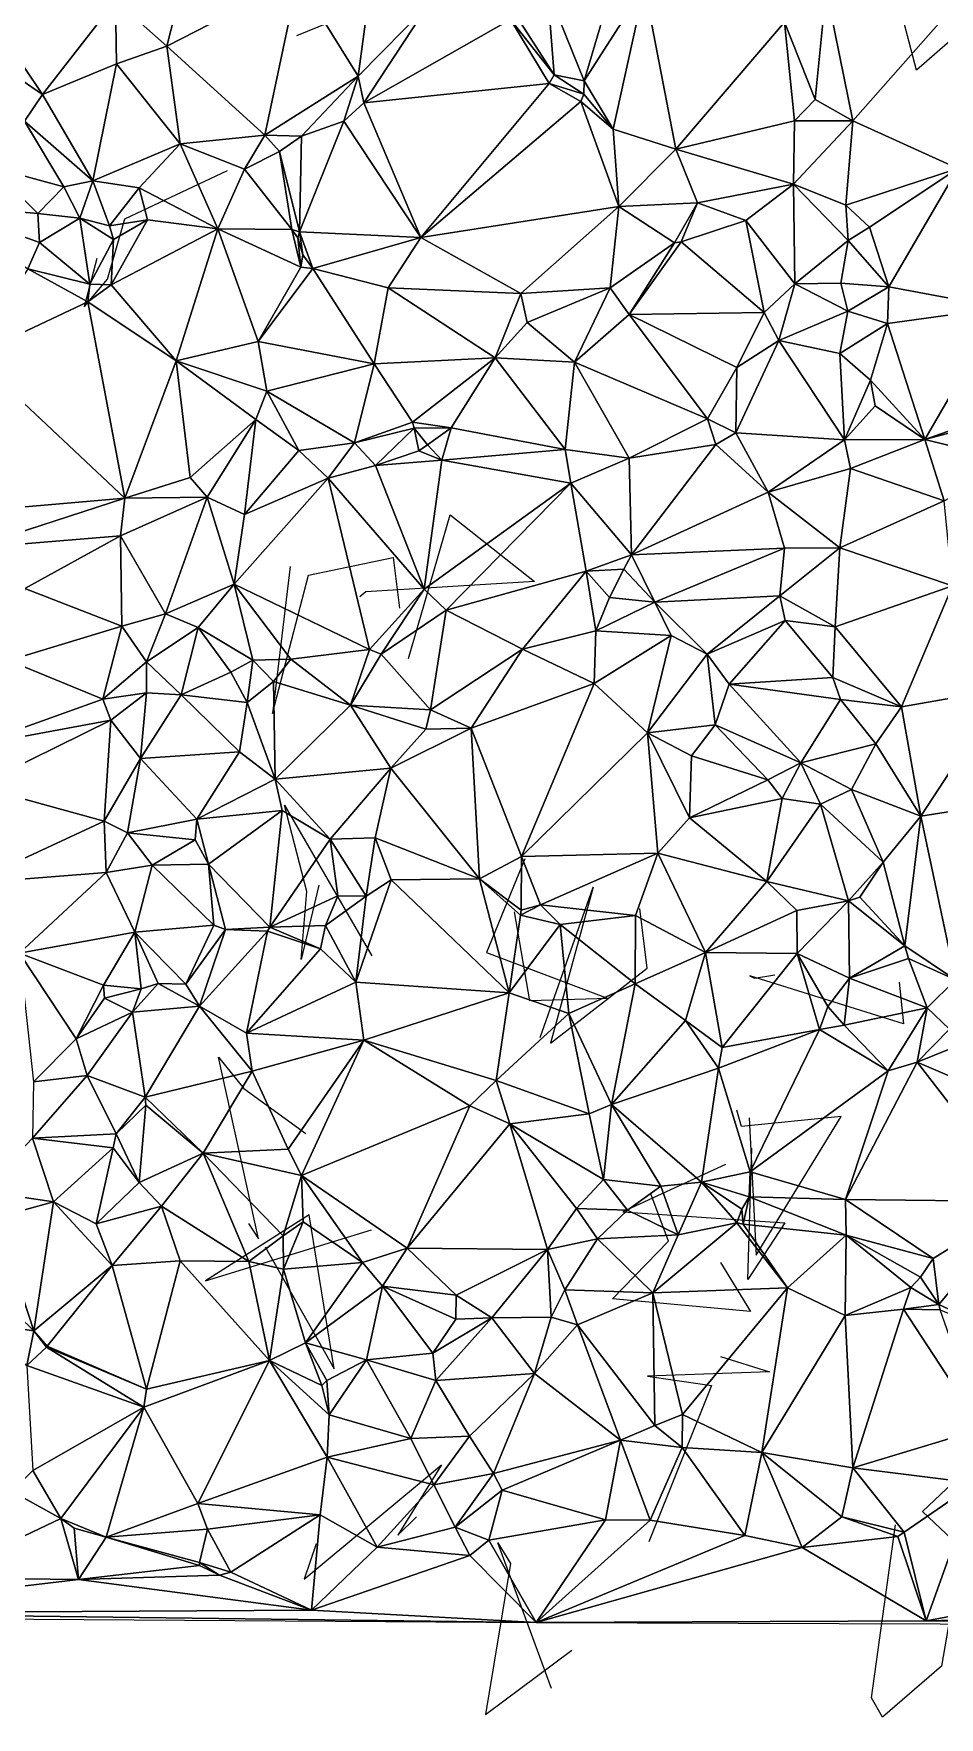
# Model space of a CAD drawing. Header units: metres. Extents: x -15.8 to 15.6, y -15.9 to 15.9.
# Drawn here: x -6.28 to 2.71, y -15.88 to 0.83 of the extents above; entities that cross this region are included whole.
import ezdxf

# ---------------------------------------------------------------- set-up
doc = ezdxf.new("R2010")
doc.units = ezdxf.units.M
doc.layers.add('CRACKS', color=1, linetype='Continuous')
doc.layers.add('STREET_MESH', color=7, linetype='Continuous')

msp = doc.modelspace()

# ---------------------------------------------------------------- linework, layer by layer
at = {"layer": 'CRACKS'}
for points in [[(-3.67, 0.809, 0.1), (-2.261, 1.386, 0.1), (-2.233, 2.431, 0.1), (-2.505, 1.677, 0.1), (-3.799, 1.774, 0.1)], [(3.839, 1.654, 0.1), (2.478, 0.466, 0.1), (2.048, 2.112, 0.1), (2.544, 1.199, 0.1), (2.951, 2.307, 0.1)], [(-5.657, -1.403, 0.1), (-5.783, -1.881, 0.1), (-5.551, -1.606, 0.1), (-5.378, -1.01, 0.1), (-4.361, -0.529, 0.1)], [(-2.564, -5.372, 0.1), (-2.151, -3.946, 0.1), (-1.311, -4.607, 0.1), (-2.988, -4.711, 0.1), (-3.047, -4.76, 0.1)], [(-3.738, -4.46, 0.1), (-3.912, -5.917, 0.1), (-3.555, -4.546, 0.1), (-2.714, -4.37, 0.1), (-2.651, -4.873, 0.1)], [(-3.454, -7.622, 0.1), (-3.629, -8.359, 0.1), (-3.573, -7.683, 0.1), (-3.794, -6.826, 0.1), (-2.928, -8.321, 0.1)], [(-1.409, -7.36, 0.1), (-1.788, -8.29, 0.1), (-0.582, -8.746, 0.1), (-1.36, -8.769, 0.1), (-1.512, -7.884, 0.1)], [(-1.257, -9.133, 0.1), (-0.729, -7.64, 0.1), (-1.152, -9.19, 0.1), (-0.193, -8.445, 0.1), (-0.268, -7.854, 0.1)], [(2.307, -8.582, 0.1), (2.35, -8.998, 0.1), (0.826, -8.521, 0.1), (0.871, -8.545, 0.1), (1.072, -8.51, 0.1)], [(-4.152, -10.977, 0.1), (-4.051, -11.129, 0.1), (-4.448, -9.328, 0.1), (-4.199, -9.64, 0.1), (-3.582, -10.084, 0.1)], [(0.818, -9.929, 0.1), (0.889, -11.291, 0.1), (1.731, -9.915, 0.1), (0.744, -10.014, 0.1), (0.696, -9.853, 0.1)], [(0.585, -10.393, 0.1), (-0.437, -10.863, 0.1), (1.171, -10.971, 0.1), (0.804, -11.535, 0.1), (0.845, -10.232, 0.1)], [(0.533, -11.364, 0.1), (0.831, -11.85, 0.1), (-0.539, -11.727, 0.1), (0.017, -11.152, 0.1), (-0.156, -10.684, 0.1)], [(-3.985, -11.209, 0.1), (-3.302, -12.421, 0.1), (-3.548, -10.892, 0.1), (-4.577, -11.547, 0.1), (-2.93, -11.042, 0.1)], [(0.533, -12.297, 0.1), (1.02, -12.451, 0.1), (-0.19, -12.493, 0.1), (0.446, -12.584, 0.1), (-0.179, -14.137, 0.1)], [(2.892, -14.171, 0.1), (2.538, -13.836, 0.1), (3.313, -13.104, 0.1), (3.524, -13.095, 0.1), (2.794, -13.304, 0.1)], [(-3.481, -14.157, 0.1), (-3.599, -14.508, 0.1), (-2.237, -13.373, 0.1), (-2.669, -14.07, 0.1), (-2.485, -13.888, 0.1)], [(2.93, -14.199, 0.1), (2.727, -15.372, 0.1), (2.142, -15.878, 0.1), (2.034, -15.684, 0.1), (2.27, -13.967, 0.1)], [(-1.144, -15.593, 0.1), (-1.676, -14.147, 0.1), (-1.549, -14.352, 0.1), (-1.798, -15.851, 0.1), (-0.942, -15.211, 0.1)]]:
    msp.add_polyline3d(points, dxfattribs=at)
at = {"layer": 'STREET_MESH'}
for points in [[(-4.962, 0.705), (-3.662, 1.373), (-4.832, 1.213)], [(-3.989, -0.177), (-3.662, 1.373), (-4.962, 0.705)], [(-3.062, 0.406), (-3.662, 1.373), (-3.989, -0.177)], [(-2.96, 1.172), (-3.662, 1.373), (-3.062, 0.406)], [(-0.493, 1.469), (-1.184, 1.264), (-0.82, 0.36)], [(-0.22, 1.296), (-0.493, 1.469), (-0.82, 0.36)], [(-4.962, 0.705), (-4.832, 1.213), (-5.47, 1.154)], [(-2.96, 1.172), (-3.062, 0.406), (-2.371, 1.107)], [(-1.117, 0.419), (-1.184, 1.264), (-1.482, 0.986)], [(-1.184, 1.264), (-1.117, 0.419), (-0.82, 0.36)], [(-0.53, -0.12), (-0.22, 1.296), (-0.82, 0.36)], [(-0.22, 1.296), (-0.53, -0.12), (0.09, -0.319)], [(1.17, 0.942), (-0.22, 1.296), (0.09, -0.319)], [(1.473, 0.177), (1.582, 1.269), (1.17, 0.942)], [(1.582, 1.269), (1.473, 0.177), (1.849, -0.037)], [(1.582, 1.269), (1.849, -0.037), (3.047, 1.325)], [(3.047, 1.325), (1.849, -0.037), (2.891, -0.508)], [(-6.814, 0.648), (-6.197, 0.224), (-6.745, 1.039)], [(-6.745, 1.039), (-6.197, 0.224), (-5.47, 1.154)], [(-6.197, 0.224), (-5.462, 0.53), (-5.47, 1.154)], [(-5.462, 0.53), (-4.962, 0.705), (-5.47, 1.154)], [(-3.062, 0.406), (-3.005, 0.143), (-2.371, 1.107)], [(-3.005, 0.143), (-1.549, 0.968), (-2.371, 1.107)], [(-1.168, 0.333), (-1.549, 0.968), (-3.005, 0.143)], [(-1.549, 0.968), (-1.117, 0.419), (-1.482, 0.986)], [(-1.117, 0.419), (-1.549, 0.968), (-1.168, 0.333)], [(1.27, -0.036), (1.17, 0.942), (0.09, -0.319)], [(1.473, 0.177), (1.17, 0.942), (1.27, -0.036)], [(-4.962, 0.705), (-5.462, 0.53), (-4.831, -0.265)], [(-3.989, -0.177), (-4.962, 0.705), (-4.831, -0.265)], [(-6.814, 0.648), (-6.373, -0.039), (-6.197, 0.224)], [(-5.696, -0.632), (-5.462, 0.53), (-6.197, 0.224)], [(-5.462, 0.53), (-5.696, -0.632), (-4.831, -0.265)], [(-3.624, -0.188), (-3.062, 0.406), (-3.989, -0.177)], [(-3.062, 0.406), (-3.624, -0.188), (-3.205, -0.038)], [(-3.005, 0.143), (-3.062, 0.406), (-3.205, -0.038)], [(-1.117, 0.419), (-1.168, 0.333), (-0.823, 0.228)], [(-1.117, 0.419), (-0.823, 0.228), (-0.82, 0.36)], [(-0.823, 0.228), (-0.53, -0.12), (-0.82, 0.36)], [(-6.373, -0.039), (-5.696, -0.632), (-6.197, 0.224)], [(-1.168, 0.333), (-3.005, 0.143), (-2.439, -1.193)], [(-0.852, 0.154), (-1.168, 0.333), (-2.439, -1.193)], [(-0.823, 0.228), (-1.168, 0.333), (-0.852, 0.154)], [(-0.823, 0.228), (-0.852, 0.154), (-0.53, -0.12)], [(1.849, -0.037), (1.473, 0.177), (1.27, -0.036)], [(-2.439, -1.193), (-3.005, 0.143), (-3.205, -0.038)], [(-0.475, -0.886), (-0.852, 0.154), (-2.439, -1.193)], [(-0.852, 0.154), (-0.475, -0.886), (-0.53, -0.12)], [(-5.984, -0.69), (-6.373, -0.039), (-6.703, -0.495)], [(-6.373, -0.039), (-5.984, -0.69), (-5.696, -0.632)], [(-3.644, -1.137), (-2.439, -1.193), (-3.205, -0.038)], [(-3.624, -0.188), (-3.644, -1.137), (-3.205, -0.038)], [(-0.53, -0.12), (-0.475, -0.886), (0.09, -0.319)], [(1.258, -0.665), (1.27, -0.036), (0.09, -0.319)], [(1.258, -0.665), (1.849, -0.037), (1.27, -0.036)], [(1.849, -0.037), (1.258, -0.665), (1.779, -0.874)], [(1.849, -0.037), (1.779, -0.874), (2.891, -0.508)], [(-5.696, -0.632), (-5.237, -0.702), (-4.831, -0.265)], [(-4.831, -0.265), (-5.237, -0.702), (-4.456, -1.108)], [(-4.191, -0.515), (-3.989, -0.177), (-4.831, -0.265)], [(-4.191, -0.515), (-4.831, -0.265), (-4.456, -1.108)], [(-3.844, -0.339), (-3.989, -0.177), (-4.191, -0.515)], [(-3.844, -0.339), (-3.624, -0.188), (-3.989, -0.177)], [(-3.624, -0.188), (-3.844, -0.339), (-3.644, -1.137)], [(-0.475, -0.886), (0.305, -0.849), (0.09, -0.319)], [(0.305, -0.849), (1.258, -0.665), (0.09, -0.319)], [(-6.242, -0.955), (-6.703, -0.495), (-7.274, -0.868)], [(-6.242, -0.955), (-5.984, -0.69), (-6.703, -0.495)], [(-3.72, -1.115), (-3.844, -0.339), (-4.191, -0.515)], [(-3.844, -0.339), (-3.72, -1.115), (-3.644, -1.137)], [(-5.984, -0.69), (-5.826, -1.002), (-5.696, -0.632)], [(-5.826, -1.002), (-5.53, -1.078), (-5.696, -0.632)], [(-5.53, -1.078), (-5.237, -0.702), (-5.696, -0.632)], [(-3.72, -1.115), (-4.191, -0.515), (-4.456, -1.108)], [(1.258, -0.665), (0.305, -0.849), (0.784, -1.026)], [(1.271, -1.653), (1.258, -0.665), (0.784, -1.026)], [(1.258, -0.665), (1.8, -1.224), (1.779, -0.874)], [(1.8, -1.224), (1.258, -0.665), (1.271, -1.653)], [(1.779, -0.874), (2.012, -1.093), (2.891, -0.508)], [(2.012, -1.093), (2.206, -1.682), (2.891, -0.508)], [(2.206, -1.682), (3.319, -1.892), (2.891, -0.508)], [(-5.984, -0.69), (-6.242, -0.955), (-5.826, -1.002)], [(-5.53, -1.078), (-5.154, -1.019), (-5.237, -0.702)], [(-5.237, -0.702), (-5.154, -1.019), (-4.456, -1.108)], [(-6.341, -1.504), (-6.225, -1.244), (-7.274, -0.868)], [(-6.225, -1.244), (-6.242, -0.955), (-7.274, -0.868)], [(-5.826, -1.002), (-6.242, -0.955), (-6.225, -1.244)], [(-5.826, -1.002), (-6.225, -1.244), (-5.726, -1.658)], [(-5.492, -1.215), (-5.826, -1.002), (-5.726, -1.658)], [(-5.492, -1.215), (-5.53, -1.078), (-5.826, -1.002)], [(-1.449, -1.749), (-0.475, -0.886), (-2.439, -1.193)], [(-0.56, -1.694), (-0.475, -0.886), (-1.449, -1.749)], [(-0.56, -1.694), (0.077, -1.246), (-0.475, -0.886)], [(-0.475, -0.886), (0.077, -1.246), (0.305, -0.849)], [(0.077, -1.246), (0.142, -1.236), (0.305, -0.849)], [(0.305, -0.849), (0.142, -1.236), (0.784, -1.026)], [(1.8, -1.224), (2.012, -1.093), (1.779, -0.874)], [(-5.154, -1.019), (-5.53, -1.078), (-5.492, -1.215)], [(-5.154, -1.019), (-5.515, -1.663), (-4.456, -1.108)], [(-5.154, -1.019), (-5.492, -1.215), (-5.515, -1.663)], [(-5.515, -1.663), (-4.869, -2.419), (-4.456, -1.108)], [(-4.869, -2.419), (-4.055, -2.225), (-4.456, -1.108)], [(-4.055, -2.225), (-3.631, -1.487), (-4.456, -1.108)], [(-3.631, -1.487), (-3.72, -1.115), (-4.456, -1.108)], [(-3.72, -1.115), (-3.662, -1.196), (-3.644, -1.137)], [(-3.631, -1.487), (-3.662, -1.196), (-3.72, -1.115)], [(-3.662, -1.196), (-3.613, -1.367), (-3.644, -1.137)], [(-3.644, -1.137), (-3.512, -1.503), (-2.439, -1.193)], [(-3.613, -1.367), (-3.512, -1.503), (-3.644, -1.137)], [(0.142, -1.236), (0.968, -1.937), (0.784, -1.026)], [(0.968, -1.937), (1.271, -1.653), (0.784, -1.026)], [(2.012, -1.093), (1.8, -1.224), (2.206, -1.682)], [(-6.225, -1.244), (-6.341, -1.504), (-5.726, -1.658)], [(-5.515, -1.663), (-5.492, -1.215), (-5.726, -1.658)], [(-3.662, -1.196), (-3.631, -1.487), (-3.613, -1.367)], [(-2.439, -1.193), (-3.512, -1.503), (-2.766, -1.693)], [(-1.449, -1.749), (-2.439, -1.193), (-2.766, -1.693)], [(0.077, -1.246), (-0.56, -1.694), (-0.372, -1.959)], [(0.968, -1.937), (0.142, -1.236), (-0.372, -1.959)], [(0.142, -1.236), (0.077, -1.246), (-0.372, -1.959)], [(1.8, -1.224), (1.271, -1.653), (1.727, -1.648)], [(2.206, -1.682), (1.8, -1.224), (1.727, -1.648)], [(-3.512, -1.503), (-3.631, -1.487), (-4.055, -2.225)], [(-2.903, -2.448), (-3.512, -1.503), (-4.055, -2.225)], [(-3.613, -1.367), (-3.631, -1.487), (-3.512, -1.503)], [(-3.512, -1.503), (-2.903, -2.448), (-2.766, -1.693)], [(-6.341, -1.504), (-6.883, -2.369), (-5.745, -1.833)], [(-5.726, -1.658), (-6.341, -1.504), (-5.745, -1.833)], [(-5.515, -1.663), (-5.726, -1.658), (-5.745, -1.833)], [(-4.869, -2.419), (-5.515, -1.663), (-5.745, -1.833)], [(1.114, -2.217), (1.271, -1.653), (0.968, -1.937)], [(1.114, -2.217), (1.797, -1.926), (1.271, -1.653)], [(1.271, -1.653), (1.797, -1.926), (1.727, -1.648)], [(1.797, -1.926), (2.206, -1.682), (1.727, -1.648)], [(-5.745, -1.833), (-6.883, -2.369), (-5.378, -3.779)], [(-4.869, -2.419), (-5.745, -1.833), (-5.378, -3.779)], [(-2.903, -2.448), (-1.704, -2.389), (-2.766, -1.693)], [(-1.704, -2.389), (-1.449, -1.749), (-2.766, -1.693)], [(-1.385, -2.036), (-1.449, -1.749), (-1.704, -2.389)], [(-1.385, -2.036), (-0.56, -1.694), (-1.449, -1.749)], [(-0.56, -1.694), (-1.385, -2.036), (-0.914, -2.43)], [(-0.56, -1.694), (-0.914, -2.43), (-0.372, -1.959)], [(1.797, -1.926), (2.19, -2.047), (2.206, -1.682)], [(2.19, -2.047), (3.319, -1.892), (2.206, -1.682)], [(-0.914, -2.43), (0.405, -2.993), (-0.372, -1.959)], [(0.695, -2.485), (0.968, -1.937), (-0.372, -1.959)], [(0.405, -2.993), (0.695, -2.485), (-0.372, -1.959)], [(0.695, -2.485), (1.114, -2.217), (0.968, -1.937)], [(1.72, -2.346), (1.797, -1.926), (1.114, -2.217)], [(1.797, -1.926), (1.72, -2.346), (2.19, -2.047)], [(3.319, -1.892), (2.19, -2.047), (2.562, -3.198)], [(3.693, -2.797), (3.319, -1.892), (2.562, -3.198)], [(-0.914, -2.43), (-1.385, -2.036), (-1.704, -2.389)], [(1.72, -2.346), (2.024, -2.61), (2.19, -2.047)], [(2.19, -2.047), (2.024, -2.61), (2.562, -3.198)], [(-3.969, -2.718), (-4.055, -2.225), (-4.869, -2.419)], [(-3.969, -2.718), (-2.903, -2.448), (-4.055, -2.225)], [(0.687, -3.132), (1.765, -3.202), (1.114, -2.217)], [(0.695, -2.485), (0.687, -3.132), (1.114, -2.217)], [(1.765, -3.202), (1.72, -2.346), (1.114, -2.217)], [(-6.883, -2.369), (-7.136, -3.933), (-5.378, -3.779)], [(-4.729, -3.577), (-4.869, -2.419), (-5.378, -3.779)], [(-4.729, -3.577), (-4.077, -3), (-4.869, -2.419)], [(-4.077, -3), (-3.969, -2.718), (-4.869, -2.419)], [(-2.903, -2.448), (-3.969, -2.718), (-3.099, -3.231)], [(-2.524, -3.026), (-2.903, -2.448), (-3.099, -3.231)], [(-2.903, -2.448), (-2.524, -3.026), (-1.704, -2.389)], [(-2.524, -3.026), (-2.139, -3.084), (-1.704, -2.389)], [(-2.139, -3.084), (-1.008, -3.299), (-1.704, -2.389)], [(-1.008, -3.299), (-0.914, -2.43), (-1.704, -2.389)], [(-1.008, -3.299), (-0.374, -3.385), (-0.914, -2.43)], [(-0.374, -3.385), (0.405, -2.993), (-0.914, -2.43)], [(0.695, -2.485), (0.405, -2.993), (0.687, -3.132)], [(2.024, -2.61), (1.72, -2.346), (1.765, -3.202)], [(2.068, -2.866), (2.024, -2.61), (1.765, -3.202)], [(2.024, -2.61), (2.068, -2.866), (2.562, -3.198)], [(-3.65, -3.307), (-3.969, -2.718), (-4.077, -3)], [(-3.969, -2.718), (-3.65, -3.307), (-3.099, -3.231)], [(3.693, -2.797), (2.562, -3.198), (3.648, -2.91)], [(-4.077, -3), (-4.729, -3.577), (-4.561, -3.77)], [(-4.192, -3.942), (-4.077, -3), (-4.561, -3.77)], [(-3.65, -3.307), (-4.077, -3), (-4.192, -3.942)], [(0.405, -2.993), (-0.374, -3.385), (0.487, -3.248)], [(0.687, -3.132), (0.405, -2.993), (0.487, -3.248)], [(2.068, -2.866), (1.765, -3.202), (2.562, -3.198)], [(2.562, -3.198), (3.477, -3.422), (3.648, -2.91)], [(-2.508, -3.087), (-2.524, -3.026), (-3.099, -3.231)], [(-2.89, -3.456), (-2.508, -3.087), (-3.099, -3.231)], [(-2.508, -3.087), (-2.89, -3.456), (-2.462, -3.311)], [(-2.508, -3.087), (-2.139, -3.084), (-2.524, -3.026)], [(-2.508, -3.087), (-2.376, -3.252), (-2.139, -3.084)], [(-2.376, -3.252), (-2.508, -3.087), (-2.462, -3.311)], [(-2.139, -3.084), (-2.376, -3.252), (-2.231, -3.403)], [(-1.008, -3.299), (-2.139, -3.084), (-2.231, -3.403)], [(1.006, -3.72), (0.687, -3.132), (0.487, -3.248)], [(0.687, -3.132), (1.006, -3.72), (1.765, -3.202)], [(-3.65, -3.307), (-4.192, -3.942), (-3.36, -3.581)], [(-3.65, -3.307), (-3.36, -3.581), (-3.099, -3.231)], [(-3.36, -3.581), (-2.89, -3.456), (-3.099, -3.231)], [(-2.462, -3.311), (-2.89, -3.456), (-2.231, -3.403)], [(-2.376, -3.252), (-2.462, -3.311), (-2.231, -3.403)], [(-0.953, -3.633), (-1.008, -3.299), (-2.231, -3.403)], [(-1.008, -3.299), (-0.953, -3.633), (-0.374, -3.385)], [(-0.374, -3.385), (-0.35, -4.342), (0.487, -3.248)], [(-0.35, -4.342), (1.006, -3.72), (0.487, -3.248)], [(1.006, -3.72), (1.824, -3.486), (1.765, -3.202)], [(1.765, -3.202), (1.824, -3.486), (2.562, -3.198)], [(1.824, -3.486), (2.753, -3.807), (2.562, -3.198)], [(2.753, -3.807), (3.477, -3.422), (2.562, -3.198)], [(-2.407, -4.682), (-2.89, -3.456), (-3.36, -3.581)], [(-2.89, -3.456), (-2.407, -4.682), (-2.231, -3.403)], [(-2.407, -4.682), (-0.953, -3.633), (-2.231, -3.403)], [(-0.953, -3.633), (-0.35, -4.342), (-0.374, -3.385)], [(1.824, -3.486), (1.006, -3.72), (1.719, -4.273)], [(2.753, -3.807), (1.824, -3.486), (1.719, -4.273)], [(-4.561, -3.77), (-4.729, -3.577), (-5.378, -3.779)], [(-2.949, -5.283), (-3.36, -3.581), (-4.292, -4.635)], [(-3.36, -3.581), (-4.192, -3.942), (-4.292, -4.635)], [(-2.407, -4.682), (-3.36, -3.581), (-2.949, -5.283)], [(-2.188, -4.891), (-0.953, -3.633), (-2.407, -4.682)], [(-0.799, -4.506), (-0.953, -3.633), (-2.188, -4.891)], [(-0.35, -4.342), (-0.953, -3.633), (-0.799, -4.506)], [(-7.136, -3.933), (-6.908, -4.277), (-5.378, -3.779)], [(-6.908, -4.277), (-5.423, -4.155), (-5.378, -3.779)], [(-5.423, -4.155), (-4.561, -3.77), (-5.378, -3.779)], [(-5.423, -4.155), (-4.974, -4.927), (-4.561, -3.77)], [(-4.561, -3.77), (-4.974, -4.927), (-4.292, -4.635)], [(-4.192, -3.942), (-4.561, -3.77), (-4.292, -4.635)], [(1.006, -3.72), (-0.35, -4.342), (1.17, -4.276)], [(1.006, -3.72), (1.17, -4.276), (1.719, -4.273)], [(2.837, -4.652), (2.753, -3.807), (1.719, -4.273)], [(-6.908, -4.277), (-6.372, -4.676), (-5.423, -4.155)], [(-6.372, -4.676), (-5.409, -5.05), (-5.423, -4.155)], [(-5.409, -5.05), (-4.974, -4.927), (-5.423, -4.155)], [(-0.427, -4.485), (-0.35, -4.342), (-0.799, -4.506)], [(-0.427, -4.485), (-0.117, -4.814), (-0.35, -4.342)], [(-0.35, -4.342), (-0.117, -4.814), (1.17, -4.276)], [(-0.117, -4.814), (1.123, -4.749), (1.17, -4.276)], [(1.17, -4.276), (1.123, -4.749), (1.719, -4.273)], [(1.123, -4.749), (1.671, -5.056), (1.719, -4.273)], [(1.671, -5.056), (2.837, -4.652), (1.719, -4.273)], [(-0.799, -4.506), (-2.188, -4.891), (-1.431, -5.28)], [(-0.705, -5.098), (-0.799, -4.506), (-1.431, -5.28)], [(-0.427, -4.485), (-0.799, -4.506), (-0.569, -4.767)], [(-0.799, -4.506), (-0.705, -5.098), (-0.569, -4.767)], [(-0.117, -4.814), (-0.427, -4.485), (-0.569, -4.767)], [(-6.531, -5.391), (-5.409, -5.05), (-6.372, -4.676)], [(-4.974, -4.927), (-4.651, -5.063), (-4.292, -4.635)], [(-4.292, -4.635), (-4.651, -5.063), (-4.108, -5.387)], [(-3.731, -5.378), (-4.292, -4.635), (-4.108, -5.387)], [(-3.731, -5.378), (-2.949, -5.283), (-4.292, -4.635)], [(2.837, -4.652), (1.671, -5.056), (2.329, -5.851)], [(3.351, -5.672), (2.837, -4.652), (2.329, -5.851)], [(-2.833, -5.327), (-2.407, -4.682), (-2.949, -5.283)], [(-2.188, -4.891), (-2.407, -4.682), (-2.833, -5.327)], [(-0.705, -5.098), (-0.117, -4.814), (-0.569, -4.767)], [(-0.117, -4.814), (-0.705, -5.098), (0.045, -5.144)], [(1.123, -4.749), (-0.117, -4.814), (0.403, -5.329)], [(0.403, -5.329), (-0.117, -4.814), (0.045, -5.144)], [(1.123, -4.749), (0.403, -5.329), (1.175, -4.996)], [(1.671, -5.056), (1.123, -4.749), (1.175, -4.996)], [(-4.974, -4.927), (-5.409, -5.05), (-5.162, -5.405)], [(-4.651, -5.063), (-4.974, -4.927), (-5.162, -5.405)], [(-2.188, -4.891), (-2.833, -5.327), (-2.346, -5.88)], [(-2.188, -4.891), (-2.346, -5.88), (-1.431, -5.28)], [(0.403, -5.329), (0.62, -5.627), (1.175, -4.996)], [(0.62, -5.627), (1.65, -5.559), (1.175, -4.996)], [(1.65, -5.559), (1.671, -5.056), (1.175, -4.996)], [(-6.531, -5.391), (-5.596, -5.774), (-5.409, -5.05)], [(-5.409, -5.05), (-5.596, -5.774), (-5.162, -5.405)], [(-4.82, -5.731), (-4.651, -5.063), (-5.162, -5.405)], [(-4.651, -5.063), (-4.82, -5.731), (-4.327, -5.508)], [(-4.651, -5.063), (-4.327, -5.508), (-4.108, -5.387)], [(-0.719, -5.62), (-0.705, -5.098), (-1.431, -5.28)], [(0.045, -5.144), (-0.705, -5.098), (-0.719, -5.62)], [(-0.192, -6.109), (0.045, -5.144), (-0.719, -5.62)], [(-0.192, -6.109), (0.403, -5.329), (0.045, -5.144)], [(1.671, -5.056), (1.65, -5.559), (2.329, -5.851)], [(-3.731, -5.378), (-3.137, -5.836), (-2.949, -5.283)], [(-3.137, -5.836), (-2.833, -5.327), (-2.949, -5.283)], [(-2.833, -5.327), (-3.137, -5.836), (-2.346, -5.88)], [(-2.346, -5.88), (-1.942, -6.064), (-1.431, -5.28)], [(-1.942, -6.064), (-0.719, -5.62), (-1.431, -5.28)], [(0.403, -5.329), (-0.192, -6.109), (0.481, -6.031)], [(0.62, -5.627), (0.403, -5.329), (0.481, -6.031)], [(-6.89, -6.239), (-5.596, -5.774), (-6.531, -5.391)], [(-5.596, -5.774), (-5.162, -5.711), (-5.162, -5.405)], [(-5.162, -5.711), (-4.82, -5.731), (-5.162, -5.405)], [(-4.82, -5.731), (-4.165, -5.808), (-4.327, -5.508)], [(-4.327, -5.508), (-4.165, -5.808), (-4.108, -5.387)], [(-4.165, -5.808), (-3.904, -5.601), (-4.108, -5.387)], [(-3.904, -5.601), (-3.731, -5.378), (-4.108, -5.387)], [(-3.904, -5.601), (-3.137, -5.836), (-3.731, -5.378)], [(-4.165, -5.808), (-3.886, -6.569), (-3.904, -5.601)], [(-3.886, -6.569), (-3.137, -5.836), (-3.904, -5.601)], [(-1.942, -6.064), (-1.44, -7.337), (-0.719, -5.62)], [(-1.44, -7.337), (-0.192, -6.109), (-0.719, -5.62)], [(1.33, -6.407), (0.62, -5.627), (0.481, -6.031)], [(1.65, -5.559), (0.62, -5.627), (1.724, -5.778)], [(1.724, -5.778), (0.62, -5.627), (1.33, -6.407)], [(1.65, -5.559), (1.724, -5.778), (2.329, -5.851)], [(2.522, -6.936), (3.351, -5.672), (2.329, -5.851)], [(3.351, -5.672), (2.522, -6.936), (3.568, -6.77)], [(-5.596, -5.774), (-6.89, -6.239), (-5.516, -5.982)], [(-5.162, -5.711), (-5.596, -5.774), (-5.516, -5.982)], [(-5.224, -6.365), (-5.162, -5.711), (-5.516, -5.982)], [(-4.82, -5.731), (-5.162, -5.711), (-5.224, -6.365)], [(-4.82, -5.731), (-5.224, -6.365), (-4.239, -6.299)], [(-4.165, -5.808), (-4.82, -5.731), (-4.239, -6.299)], [(-3.886, -6.569), (-4.165, -5.808), (-4.239, -6.299)], [(-3.137, -5.836), (-3.886, -6.569), (-2.738, -6.46)], [(-3.137, -5.836), (-2.738, -6.46), (-2.39, -6.074)], [(-2.346, -5.88), (-3.137, -5.836), (-2.39, -6.074)], [(2.077, -6.219), (1.724, -5.778), (1.33, -6.407)], [(1.724, -5.778), (2.077, -6.219), (2.329, -5.851)], [(-6.89, -6.239), (-6.848, -6.638), (-5.516, -5.982)], [(-5.516, -5.982), (-6.848, -6.638), (-5.585, -6.986)], [(-5.224, -6.365), (-5.516, -5.982), (-5.585, -6.986)], [(-1.942, -6.064), (-2.346, -5.88), (-2.39, -6.074)], [(2.077, -6.219), (2.522, -6.936), (2.329, -5.851)], [(-2.738, -6.46), (-1.942, -6.064), (-2.39, -6.074)], [(-1.857, -7.559), (-1.942, -6.064), (-2.738, -6.46)], [(-1.857, -7.559), (-1.44, -7.337), (-1.942, -6.064)], [(-1.44, -7.337), (-0.089, -7.303), (-0.192, -6.109)], [(-0.192, -6.109), (0.246, -6.339), (0.481, -6.031)], [(0.225, -6.952), (0.246, -6.339), (-0.192, -6.109)], [(-0.089, -7.303), (0.225, -6.952), (-0.192, -6.109)], [(0.246, -6.339), (1.005, -6.577), (0.481, -6.031)], [(1.005, -6.577), (1.33, -6.407), (0.481, -6.031)], [(-5.224, -6.365), (-4.663, -6.967), (-4.239, -6.299)], [(-4.663, -6.967), (-3.886, -6.569), (-4.239, -6.299)], [(0.246, -6.339), (0.225, -6.952), (1.005, -6.577)], [(1.835, -6.671), (2.077, -6.219), (1.33, -6.407)], [(2.077, -6.219), (1.835, -6.671), (2.522, -6.936)], [(-5.352, -7.101), (-5.224, -6.365), (-5.585, -6.986)], [(-4.663, -6.967), (-5.224, -6.365), (-5.352, -7.101)], [(-2.738, -6.46), (-3.886, -6.569), (-3.342, -7.166)], [(-2.893, -7.151), (-2.738, -6.46), (-3.342, -7.166)], [(-1.857, -7.559), (-2.738, -6.46), (-2.893, -7.151)], [(1.005, -6.577), (1.146, -6.76), (1.33, -6.407)], [(1.146, -6.76), (1.527, -6.818), (1.33, -6.407)], [(1.527, -6.818), (1.835, -6.671), (1.33, -6.407)], [(-5.585, -6.986), (-6.848, -6.638), (-6.911, -7.6)], [(-3.886, -6.569), (-4.663, -6.967), (-3.816, -6.879)], [(-3.886, -6.569), (-3.816, -6.879), (-3.342, -7.166)], [(0.225, -6.952), (1.146, -6.76), (1.005, -6.577)], [(2.15, -7.392), (1.835, -6.671), (1.527, -6.818)], [(1.835, -6.671), (2.15, -7.392), (2.522, -6.936)], [(0.225, -6.952), (0.993, -7.585), (1.146, -6.76)], [(1.146, -6.76), (0.993, -7.585), (1.527, -6.818)], [(0.993, -7.585), (1.803, -7.777), (1.527, -6.818)], [(1.803, -7.777), (2.15, -7.392), (1.527, -6.818)], [(3.568, -6.77), (2.522, -6.936), (2.865, -8.56)], [(-5.564, -7.496), (-5.585, -6.986), (-6.911, -7.6)], [(-5.564, -7.496), (-5.352, -7.101), (-5.585, -6.986)], [(-4.681, -7.172), (-4.663, -6.967), (-5.352, -7.101)], [(-4.663, -6.967), (-4.681, -7.172), (-4.549, -7.412)], [(-3.816, -6.879), (-4.663, -6.967), (-4.549, -7.412)], [(-3.939, -8.037), (-3.816, -6.879), (-4.549, -7.412)], [(-3.816, -6.879), (-3.939, -8.037), (-3.342, -7.166)], [(0.993, -7.585), (0.225, -6.952), (-0.089, -7.303)], [(2.522, -6.936), (2.15, -7.392), (2.364, -8.222)], [(2.522, -6.936), (2.364, -8.222), (2.865, -8.56)], [(-5.352, -7.101), (-5.564, -7.496), (-5.106, -7.421)], [(-4.681, -7.172), (-5.352, -7.101), (-5.106, -7.421)], [(-4.549, -7.412), (-4.681, -7.172), (-5.106, -7.421)], [(-3.939, -8.037), (-3.264, -7.726), (-3.342, -7.166)], [(-2.983, -7.729), (-2.893, -7.151), (-3.342, -7.166)], [(-3.264, -7.726), (-2.983, -7.729), (-3.342, -7.166)], [(-2.983, -7.729), (-2.735, -7.567), (-2.893, -7.151)], [(-2.735, -7.567), (-1.857, -7.559), (-2.893, -7.151)], [(-1.857, -7.559), (-1.446, -7.869), (-1.44, -7.337)], [(-1.446, -7.869), (-1.254, -7.816), (-1.44, -7.337)], [(-1.254, -7.816), (-0.089, -7.303), (-1.44, -7.337)], [(-0.089, -7.303), (-1.254, -7.816), (-0.309, -7.922)], [(0.384, -8.29), (-0.089, -7.303), (-0.309, -7.922)], [(0.993, -7.585), (-0.089, -7.303), (0.384, -8.29)], [(-6.424, -8.295), (-5.564, -7.496), (-6.911, -7.6)], [(-5.564, -7.496), (-6.424, -8.295), (-5.281, -8.088)], [(-5.564, -7.496), (-5.281, -8.088), (-5.106, -7.421)], [(-5.281, -8.088), (-4.495, -8.019), (-5.106, -7.421)], [(-4.495, -8.019), (-4.549, -7.412), (-5.106, -7.421)], [(-4.549, -7.412), (-4.495, -8.019), (-4.38, -8.061)], [(-3.939, -8.037), (-4.549, -7.412), (-4.38, -8.061)], [(2.15, -7.392), (1.803, -7.777), (1.918, -7.741)], [(2.364, -8.222), (2.15, -7.392), (1.918, -7.741)], [(-2.735, -7.567), (-3.086, -8.584), (-1.563, -8.69)], [(-2.735, -7.567), (-2.983, -7.729), (-3.086, -8.584)], [(-1.857, -7.559), (-2.735, -7.567), (-1.563, -8.69)], [(-1.45, -7.917), (-1.857, -7.559), (-1.563, -8.69)], [(-1.45, -7.917), (-1.446, -7.869), (-1.857, -7.559)], [(1.293, -7.872), (0.993, -7.585), (0.384, -8.29)], [(1.293, -7.872), (1.803, -7.777), (0.993, -7.585)], [(-3.388, -8.022), (-3.264, -7.726), (-3.939, -8.037)], [(-2.983, -7.729), (-3.264, -7.726), (-3.388, -8.022)], [(-3.086, -8.584), (-2.983, -7.729), (-3.388, -8.022)], [(-1.254, -7.816), (-1.45, -7.917), (-1.056, -8.011)], [(-1.254, -7.816), (-1.446, -7.869), (-1.45, -7.917)], [(-1.254, -7.816), (-1.056, -8.011), (-0.309, -7.922)], [(1.803, -7.777), (1.293, -7.872), (1.296, -8.3)], [(1.803, -7.777), (1.296, -8.3), (1.814, -8.544)], [(1.803, -7.777), (2.364, -8.222), (1.918, -7.741)], [(1.803, -7.777), (1.814, -8.544), (2.364, -8.222)], [(-5.281, -8.088), (-4.772, -8.604), (-4.495, -8.019)], [(-4.495, -8.019), (-4.772, -8.604), (-4.38, -8.061)], [(-1.056, -8.011), (-1.45, -7.917), (-1.563, -8.69)], [(-0.971, -8.894), (-1.056, -8.011), (-1.563, -8.69)], [(-1.056, -8.011), (-0.314, -8.601), (-0.309, -7.922)], [(-1.056, -8.011), (-0.971, -8.894), (-0.314, -8.601)], [(-0.314, -8.601), (0.384, -8.29), (-0.309, -7.922)], [(1.296, -8.3), (1.293, -7.872), (0.384, -8.29)], [(-6.424, -8.295), (-5.59, -8.614), (-5.281, -8.088)], [(-5.59, -8.614), (-5.215, -8.65), (-5.281, -8.088)], [(-5.047, -8.596), (-4.772, -8.604), (-5.281, -8.088)], [(-5.215, -8.65), (-5.047, -8.596), (-5.281, -8.088)], [(-4.772, -8.604), (-4.639, -8.82), (-4.38, -8.061)], [(-4.639, -8.82), (-3.961, -8.078), (-4.38, -8.061)], [(-3.961, -8.078), (-4.639, -8.82), (-4.171, -9.091)], [(-3.961, -8.078), (-3.939, -8.037), (-4.38, -8.061)], [(-3.438, -8.252), (-3.961, -8.078), (-4.171, -9.091)], [(-3.939, -8.037), (-3.961, -8.078), (-3.438, -8.252)], [(-3.388, -8.022), (-3.939, -8.037), (-3.438, -8.252)], [(-3.086, -8.584), (-3.388, -8.022), (-3.438, -8.252)], [(-5.863, -9.146), (-5.59, -8.614), (-6.424, -8.295)], [(-6.284, -9.571), (-5.863, -9.146), (-6.424, -8.295)], [(-3.086, -8.584), (-3.438, -8.252), (-4.171, -9.091)], [(0.186, -8.965), (0.384, -8.29), (-0.314, -8.601)], [(0.55, -9.232), (0.384, -8.29), (0.186, -8.965)], [(0.55, -9.232), (1.296, -8.3), (0.384, -8.29)], [(1.296, -8.3), (0.55, -9.232), (1.517, -9.053)], [(1.814, -8.544), (1.296, -8.3), (1.6, -8.824)], [(1.296, -8.3), (1.517, -9.053), (1.6, -8.824)], [(1.814, -8.544), (2.4, -8.349), (2.364, -8.222)], [(1.814, -8.544), (2.585, -8.839), (2.4, -8.349)], [(2.364, -8.222), (2.4, -8.349), (2.865, -8.56)], [(2.4, -8.349), (2.585, -8.839), (2.865, -8.56)], [(-5.581, -8.743), (-5.59, -8.614), (-5.863, -9.146)], [(-5.59, -8.614), (-5.581, -8.743), (-5.215, -8.65)], [(-5.215, -8.65), (-5.581, -8.743), (-5.301, -8.881)], [(-5.047, -8.596), (-5.301, -8.881), (-4.639, -8.82)], [(-5.215, -8.65), (-5.301, -8.881), (-5.047, -8.596)], [(-5.047, -8.596), (-4.639, -8.82), (-4.772, -8.604)], [(-3.005, -9.159), (-3.086, -8.584), (-4.171, -9.091)], [(-1.563, -8.69), (-3.086, -8.584), (-3.005, -9.159)], [(-0.314, -8.601), (-0.971, -8.894), (-0.549, -9.797)], [(0.186, -8.965), (-0.314, -8.601), (-0.549, -9.797)], [(1.763, -9.011), (1.814, -8.544), (1.6, -8.824)], [(1.763, -9.011), (2.585, -8.839), (1.814, -8.544)], [(2.585, -8.839), (2.808, -9.051), (2.865, -8.56)], [(-5.581, -8.743), (-5.863, -9.146), (-5.301, -8.881)], [(-5.301, -8.881), (-5.176, -9.726), (-4.639, -8.82)], [(-4.639, -8.82), (-5.176, -9.726), (-4.115, -9.468)], [(-4.639, -8.82), (-4.115, -9.468), (-4.171, -9.091)], [(-1.694, -9.56), (-1.563, -8.69), (-3.005, -9.159)], [(-1.694, -9.56), (-0.971, -8.894), (-1.563, -8.69)], [(1.517, -9.053), (1.763, -9.011), (1.6, -8.824)], [(2.585, -8.839), (1.763, -9.011), (2.197, -9.462)], [(2.486, -9.377), (2.585, -8.839), (2.197, -9.462)], [(2.808, -9.051), (2.585, -8.839), (2.486, -9.377)], [(-5.863, -9.146), (-5.753, -9.508), (-5.301, -8.881)], [(-5.301, -8.881), (-5.753, -9.508), (-5.176, -9.726)], [(-0.971, -8.894), (-1.694, -9.56), (-0.769, -9.889)], [(-0.971, -8.894), (-0.769, -9.889), (-0.549, -9.797)], [(0.513, -9.438), (0.186, -8.965), (-0.549, -9.797)], [(0.55, -9.232), (0.186, -8.965), (0.513, -9.438)], [(1.763, -9.011), (1.517, -9.053), (2.197, -9.462)], [(-6.284, -9.571), (-5.753, -9.508), (-5.863, -9.146)], [(-4.115, -9.468), (-3.005, -9.159), (-4.171, -9.091)], [(-3.005, -9.159), (-4.115, -9.468), (-3.757, -10.241)], [(-3.005, -9.159), (-3.757, -10.241), (-3.624, -10.501)], [(-1.955, -9.812), (-3.005, -9.159), (-3.624, -10.501)], [(-1.955, -9.812), (-1.694, -9.56), (-3.005, -9.159)], [(1.517, -9.053), (0.513, -9.438), (0.828, -10.465)], [(1.517, -9.053), (0.55, -9.232), (0.513, -9.438)], [(1.517, -9.053), (0.828, -10.465), (2.197, -9.462)], [(2.808, -9.051), (2.486, -9.377), (2.83, -9.239)], [(2.83, -9.239), (2.486, -9.377), (3.597, -9.854)], [(-5.753, -9.508), (-6.296, -10.13), (-5.466, -10.089)], [(-5.753, -9.508), (-6.284, -9.571), (-6.296, -10.13)], [(-5.753, -9.508), (-5.466, -10.089), (-5.176, -9.726)], [(-5.176, -9.726), (-4.601, -10.279), (-4.115, -9.468)], [(-4.115, -9.468), (-4.601, -10.279), (-3.757, -10.241)], [(0.347, -10.568), (0.513, -9.438), (-0.549, -9.797)], [(0.513, -9.438), (0.347, -10.568), (0.828, -10.465)], [(0.828, -10.465), (1.776, -10.74), (2.197, -9.462)], [(1.776, -10.74), (2.486, -9.377), (2.197, -9.462)], [(2.486, -9.377), (1.776, -10.74), (3.557, -10.76)], [(2.486, -9.377), (3.557, -10.76), (3.597, -9.854)], [(-1.558, -9.989), (-1.694, -9.56), (-1.955, -9.812)], [(-1.694, -9.56), (-1.558, -9.989), (-0.769, -9.889)], [(-5.466, -10.089), (-5.17, -9.805), (-5.176, -9.726)], [(-5.17, -9.805), (-5.466, -10.089), (-5.237, -10.572)], [(-5.17, -9.805), (-5.237, -10.572), (-4.601, -10.279)], [(-5.176, -9.726), (-5.17, -9.805), (-4.601, -10.279)], [(-2.576, -11.224), (-1.955, -9.812), (-3.624, -10.501)], [(-2.576, -11.224), (-1.558, -9.989), (-1.955, -9.812)], [(-0.549, -9.797), (-0.769, -9.889), (-0.627, -10.54)], [(-0.057, -10.607), (-0.549, -9.797), (-0.627, -10.54)], [(0.347, -10.568), (-0.549, -9.797), (-0.057, -10.607)], [(-1.558, -9.989), (-2.576, -11.224), (-1.184, -11.235)], [(-0.769, -9.889), (-1.558, -9.989), (-0.627, -10.54)], [(-0.897, -10.828), (-1.558, -9.989), (-1.184, -11.235)], [(-1.558, -9.989), (-0.897, -10.828), (-0.627, -10.54)], [(-6.296, -10.13), (-6.797, -10.656), (-6.088, -10.762)], [(-6.296, -10.13), (-5.495, -10.226), (-5.466, -10.089)], [(-5.495, -10.226), (-6.296, -10.13), (-6.088, -10.762)], [(-5.466, -10.089), (-5.495, -10.226), (-5.237, -10.572)], [(-5.664, -10.982), (-5.495, -10.226), (-6.088, -10.762)], [(-5.495, -10.226), (-5.664, -10.982), (-5.237, -10.572)], [(-4.601, -10.279), (-5.237, -10.572), (-5.016, -10.806)], [(-4.148, -11.355), (-4.601, -10.279), (-5.016, -10.806)], [(-3.757, -10.241), (-4.601, -10.279), (-3.624, -10.501)], [(-4.601, -10.279), (-3.808, -11.102), (-3.624, -10.501)], [(-4.148, -11.355), (-3.808, -11.102), (-4.601, -10.279)], [(-3.808, -11.102), (-3.61, -10.96), (-3.624, -10.501)], [(-3.021, -11.364), (-2.576, -11.224), (-3.624, -10.501)], [(-3.61, -10.96), (-3.021, -11.364), (-3.624, -10.501)], [(0.347, -10.568), (0.817, -10.713), (0.828, -10.465)], [(0.817, -10.713), (1.776, -10.74), (0.828, -10.465)], [(-6.797, -10.656), (-6.652, -10.919), (-6.088, -10.762)], [(-5.237, -10.572), (-5.664, -10.982), (-5.016, -10.806)], [(-0.897, -10.828), (-0.388, -10.847), (-0.627, -10.54)], [(-0.388, -10.847), (-0.057, -10.607), (-0.627, -10.54)], [(-0.057, -10.607), (-0.388, -10.847), (0.115, -11.091)], [(0.347, -10.568), (-0.057, -10.607), (0.115, -11.091)], [(0.696, -10.973), (0.347, -10.568), (0.115, -11.091)], [(0.696, -10.973), (0.747, -10.837), (0.347, -10.568)], [(0.747, -10.837), (0.817, -10.713), (0.347, -10.568)], [(-6.652, -10.919), (-6.283, -12.044), (-6.088, -10.762)], [(-6.088, -10.762), (-6.283, -12.044), (-5.506, -11.396)], [(-5.664, -10.982), (-6.088, -10.762), (-5.506, -11.396)], [(-5.664, -10.982), (-5.506, -11.396), (-5.016, -10.806)], [(-5.506, -11.396), (-4.831, -11.349), (-5.016, -10.806)], [(-4.831, -11.349), (-4.148, -11.355), (-5.016, -10.806)], [(-0.686, -11.13), (-0.897, -10.828), (-1.184, -11.235)], [(-0.388, -10.847), (-0.897, -10.828), (-0.686, -11.13)], [(-0.388, -10.847), (-0.686, -11.13), (0.115, -11.091)], [(0.747, -10.837), (0.696, -10.973), (0.759, -10.986)], [(0.817, -10.713), (0.747, -10.837), (0.759, -10.986)], [(0.817, -10.713), (0.759, -10.986), (1.782, -11.094)], [(1.776, -10.74), (0.817, -10.713), (1.782, -11.094)], [(2.644, -11.324), (1.776, -10.74), (1.782, -11.094)], [(1.776, -10.74), (2.644, -11.324), (3.557, -10.76)], [(2.644, -11.324), (2.7, -11.783), (3.557, -10.76)], [(3.557, -10.76), (2.7, -11.783), (3.622, -12.213)], [(-6.283, -12.044), (-6.652, -10.919), (-6.887, -11.455)], [(-3.808, -11.102), (-3.805, -11.431), (-3.61, -10.96)], [(-3.805, -11.431), (-3.021, -11.364), (-3.61, -10.96)], [(-0.138, -11.667), (0.696, -10.973), (0.115, -11.091)], [(0.696, -10.973), (-0.138, -11.667), (1.198, -11.617)], [(0.759, -10.986), (0.696, -10.973), (1.198, -11.617)], [(1.782, -11.094), (0.759, -10.986), (1.198, -11.617)], [(-3.805, -11.431), (-3.808, -11.102), (-4.148, -11.355)], [(-1.01, -11.635), (-0.686, -11.13), (-1.184, -11.235)], [(-0.686, -11.13), (-1.01, -11.635), (-0.138, -11.667)], [(-0.686, -11.13), (-0.138, -11.667), (0.115, -11.091)], [(1.773, -11.892), (1.782, -11.094), (1.198, -11.617)], [(1.782, -11.094), (1.773, -11.892), (2.424, -11.614)], [(2.52, -11.511), (1.782, -11.094), (2.424, -11.614)], [(2.644, -11.324), (1.782, -11.094), (2.52, -11.511)], [(-4.831, -11.349), (-5.506, -11.396), (-5.164, -12.622)], [(-3.943, -12.339), (-4.831, -11.349), (-5.164, -12.622)], [(-3.943, -12.339), (-4.148, -11.355), (-4.831, -11.349)], [(-3.943, -12.339), (-3.805, -11.431), (-4.148, -11.355)], [(-2.576, -11.224), (-3.021, -11.364), (-2.821, -11.601)], [(-2.576, -11.224), (-2.821, -11.601), (-2.091, -11.688)], [(-1.184, -11.235), (-2.576, -11.224), (-2.091, -11.688)], [(-1.735, -11.915), (-1.184, -11.235), (-2.091, -11.688)], [(-1.146, -11.906), (-1.184, -11.235), (-1.735, -11.915)], [(-1.146, -11.906), (-1.01, -11.635), (-1.184, -11.235)], [(2.7, -11.783), (2.644, -11.324), (2.52, -11.511)], [(-6.283, -12.044), (-6.887, -11.455), (-6.908, -11.955)], [(-6.283, -12.044), (-6.149, -12.194), (-5.506, -11.396)], [(-5.506, -11.396), (-6.149, -12.194), (-5.164, -12.622)], [(-3.586, -12.161), (-3.805, -11.431), (-3.943, -12.339)], [(-3.805, -11.431), (-3.586, -12.161), (-3.021, -11.364)], [(-3.021, -11.364), (-3.586, -12.161), (-2.821, -11.601)], [(2.7, -11.783), (2.52, -11.511), (2.424, -11.614)], [(-3.586, -12.161), (-2.981, -12.332), (-2.821, -11.601)], [(-2.981, -12.332), (-2.32, -12.265), (-2.821, -11.601)], [(-2.821, -11.601), (-2.092, -11.929), (-2.091, -11.688)], [(-2.32, -12.265), (-2.092, -11.929), (-2.821, -11.601)], [(-2.092, -11.929), (-1.735, -11.915), (-2.091, -11.688)], [(-1.01, -11.635), (-1.146, -11.906), (-0.884, -11.982)], [(-1.01, -11.635), (-0.884, -11.982), (-0.138, -11.667)], [(-0.138, -11.667), (-0.884, -11.982), (-0.117, -12.983)], [(1.198, -11.617), (-0.138, -11.667), (0.158, -12.874)], [(0.158, -12.874), (-0.138, -11.667), (-0.117, -12.983)], [(1.198, -11.617), (0.158, -12.874), (0.945, -13.249)], [(1.773, -11.892), (1.198, -11.617), (0.945, -13.249)], [(1.773, -11.892), (2.35, -11.828), (2.424, -11.614)], [(2.35, -11.828), (2.7, -11.783), (2.424, -11.614)], [(2.35, -11.828), (1.773, -11.892), (1.847, -13.403)], [(2.35, -11.828), (1.847, -13.403), (3.128, -13.017)], [(2.713, -11.835), (2.7, -11.783), (2.35, -11.828)], [(2.713, -11.835), (2.35, -11.828), (3.128, -13.017)], [(2.7, -11.783), (2.713, -11.835), (3.622, -12.213)], [(-6.351, -12.387), (-6.283, -12.044), (-6.908, -11.955)], [(-1.735, -11.915), (-2.32, -12.265), (-2.293, -12.537)], [(-2.092, -11.929), (-2.32, -12.265), (-1.735, -11.915)], [(-1.311, -12.468), (-1.735, -11.915), (-2.293, -12.537)], [(-1.311, -12.468), (-1.146, -11.906), (-1.735, -11.915)], [(-1.146, -11.906), (-1.311, -12.468), (-0.884, -11.982)], [(-1.311, -12.468), (-0.458, -13.128), (-0.884, -11.982)], [(-0.884, -11.982), (-0.458, -13.128), (-0.117, -12.983)], [(1.847, -13.403), (1.773, -11.892), (0.945, -13.249)], [(-6.283, -12.044), (-6.351, -12.387), (-6.157, -12.204)], [(-6.149, -12.194), (-6.283, -12.044), (-6.157, -12.204)], [(-6.149, -12.194), (-6.157, -12.204), (-5.164, -12.622)], [(-3.423, -12.585), (-3.586, -12.161), (-3.943, -12.339)], [(-3.586, -12.161), (-3.423, -12.585), (-3.374, -12.537)], [(-3.586, -12.161), (-3.374, -12.537), (-2.981, -12.332)], [(-6.157, -12.204), (-6.351, -12.387), (-5.189, -12.8)], [(-6.157, -12.204), (-5.189, -12.8), (-5.164, -12.622)], [(-5.189, -12.8), (-3.943, -12.339), (-5.164, -12.622)], [(-3.943, -12.339), (-5.189, -12.8), (-4.654, -13.758)], [(-3.943, -12.339), (-4.654, -13.758), (-3.37, -13.298)], [(-3.351, -12.878), (-3.943, -12.339), (-3.37, -13.298)], [(-3.423, -12.585), (-3.943, -12.339), (-3.351, -12.878)], [(-2.981, -12.332), (-3.374, -12.537), (-3.351, -12.878)], [(-2.54, -13.111), (-2.981, -12.332), (-3.351, -12.878)], [(-2.32, -12.265), (-2.981, -12.332), (-2.293, -12.537)], [(-2.981, -12.332), (-2.54, -13.111), (-2.293, -12.537)], [(-5.189, -12.8), (-6.351, -12.387), (-6.291, -13.429)], [(-1.958, -13.09), (-1.311, -12.468), (-2.293, -12.537)], [(-1.311, -12.468), (-1.958, -13.09), (-1.72, -13.458)], [(-0.458, -13.128), (-1.311, -12.468), (-1.72, -13.458)], [(-3.374, -12.537), (-3.423, -12.585), (-3.351, -12.878)], [(-2.54, -13.111), (-1.958, -13.09), (-2.293, -12.537)], [(-6.013, -13.904), (-5.189, -12.8), (-6.291, -13.429)], [(-5.189, -12.8), (-6.013, -13.904), (-5.563, -14.091)], [(-4.654, -13.758), (-5.189, -12.8), (-5.563, -14.091)], [(-2.54, -13.111), (-3.351, -12.878), (-3.37, -13.298)], [(-0.458, -13.128), (0.155, -13.2), (-0.117, -12.983)], [(0.155, -13.2), (0.158, -12.874), (-0.117, -12.983)], [(0.158, -12.874), (0.155, -13.2), (0.945, -13.249)], [(1.847, -13.403), (3.065, -13.554), (3.128, -13.017)], [(-2.31, -13.571), (-2.54, -13.111), (-3.37, -13.298)], [(-2.31, -13.571), (-1.958, -13.09), (-2.54, -13.111)], [(-1.958, -13.09), (-2.31, -13.571), (-1.72, -13.458)], [(-1.634, -13.624), (-0.458, -13.128), (-1.72, -13.458)], [(-0.458, -13.128), (-1.634, -13.624), (-0.606, -13.919)], [(-0.458, -13.128), (-0.606, -13.919), (-0.164, -13.921)], [(0.155, -13.2), (-0.458, -13.128), (-0.164, -13.921)], [(-4.654, -13.758), (-3.439, -13.87), (-3.37, -13.298)], [(-3.439, -13.87), (-2.873, -14.19), (-3.37, -13.298)], [(-2.873, -14.19), (-2.31, -13.571), (-3.37, -13.298)], [(0.155, -13.2), (-0.164, -13.921), (0.774, -14.075)], [(0.155, -13.2), (0.774, -14.075), (0.945, -13.249)], [(0.774, -14.075), (1.344, -14.192), (0.945, -13.249)], [(1.344, -14.192), (1.739, -13.889), (0.945, -13.249)], [(1.739, -13.889), (1.847, -13.403), (0.945, -13.249)], [(-6.496, -13.637), (-6.013, -13.904), (-6.291, -13.429)], [(-1.72, -13.458), (-2.31, -13.571), (-2.101, -13.99)], [(-1.634, -13.624), (-1.72, -13.458), (-2.101, -13.99)], [(2.357, -14.042), (1.847, -13.403), (1.739, -13.889)], [(2.357, -14.042), (3.065, -13.554), (1.847, -13.403)], [(-6.013, -13.904), (-6.496, -13.637), (-7.253, -14.494)], [(-2.31, -13.571), (-2.873, -14.19), (-2.101, -13.99)], [(-1.765, -14.12), (-1.634, -13.624), (-2.101, -13.99)], [(-1.634, -13.624), (-1.765, -14.12), (-0.606, -13.919)], [(3.065, -13.554), (2.357, -14.042), (2.577, -14.921)], [(3.065, -13.554), (2.577, -14.921), (4.649, -14.533)], [(-4.557, -14.011), (-4.654, -13.758), (-5.563, -14.091)], [(-4.557, -14.011), (-3.439, -13.87), (-4.654, -13.758)], [(-6.013, -13.904), (-7.253, -14.494), (-5.839, -14.51)], [(-5.883, -14.001), (-6.013, -13.904), (-5.839, -14.51)], [(-6.013, -13.904), (-5.883, -14.001), (-5.563, -14.091)], [(-5.563, -14.091), (-5.883, -14.001), (-5.839, -14.51)], [(-4.636, -14.343), (-4.557, -14.011), (-5.563, -14.091)], [(-4.557, -14.011), (-4.636, -14.343), (-4.325, -14.438)], [(-3.439, -13.87), (-4.557, -14.011), (-4.325, -14.438)], [(-3.439, -13.87), (-4.325, -14.438), (-3.526, -14.815)], [(-2.873, -14.19), (-3.439, -13.87), (-3.526, -14.815)], [(-2.873, -14.19), (-1.954, -14.274), (-2.101, -13.99)], [(-1.954, -14.274), (-1.765, -14.12), (-2.101, -13.99)], [(-0.606, -13.919), (-1.765, -14.12), (-1.296, -14.937)], [(-0.164, -13.921), (-0.606, -13.919), (-1.296, -14.937)], [(0.774, -14.075), (-0.164, -13.921), (-1.296, -14.937)], [(2.293, -14.084), (1.739, -13.889), (1.344, -14.192)], [(2.293, -14.084), (2.357, -14.042), (1.739, -13.889)], [(-4.636, -14.371), (-5.563, -14.091), (-5.839, -14.51)], [(-4.636, -14.371), (-4.636, -14.343), (-5.563, -14.091)], [(-1.954, -14.274), (-2.873, -14.19), (-3.526, -14.815)], [(-1.765, -14.12), (-1.954, -14.274), (-1.296, -14.937)], [(1.344, -14.192), (0.774, -14.075), (-1.296, -14.937)], [(2.577, -14.921), (1.344, -14.192), (-1.296, -14.937)], [(2.577, -14.921), (2.293, -14.084), (1.344, -14.192)], [(2.357, -14.042), (2.293, -14.084), (2.577, -14.921)], [(-4.636, -14.343), (-4.438, -14.468), (-4.325, -14.438)], [(-4.636, -14.371), (-4.438, -14.468), (-4.636, -14.343)], [(-1.954, -14.274), (-3.526, -14.815), (-1.296, -14.937)], [(-7.253, -14.494), (-8.652, -14.844), (-5.839, -14.51)], [(-8.652, -14.844), (-3.526, -14.815), (-5.839, -14.51)], [(-4.438, -14.468), (-4.636, -14.371), (-5.839, -14.51)], [(-3.526, -14.815), (-4.438, -14.468), (-5.839, -14.51)], [(-4.325, -14.438), (-4.438, -14.468), (-3.526, -14.815)], [(2.577, -14.921), (5.494, -14.858), (4.649, -14.533)], [(-8.652, -14.844), (-14.263, -14.852), (-1.296, -14.937)], [(-3.526, -14.815), (-8.652, -14.844), (-1.296, -14.937)], [(5.494, -14.858), (2.577, -14.921), (8.731, -14.971)], [(2.577, -14.921), (-1.296, -14.937), (8.731, -14.971)]]:
    msp.add_3dface(points, dxfattribs=at)

doc.saveas('drawing.dxf')
